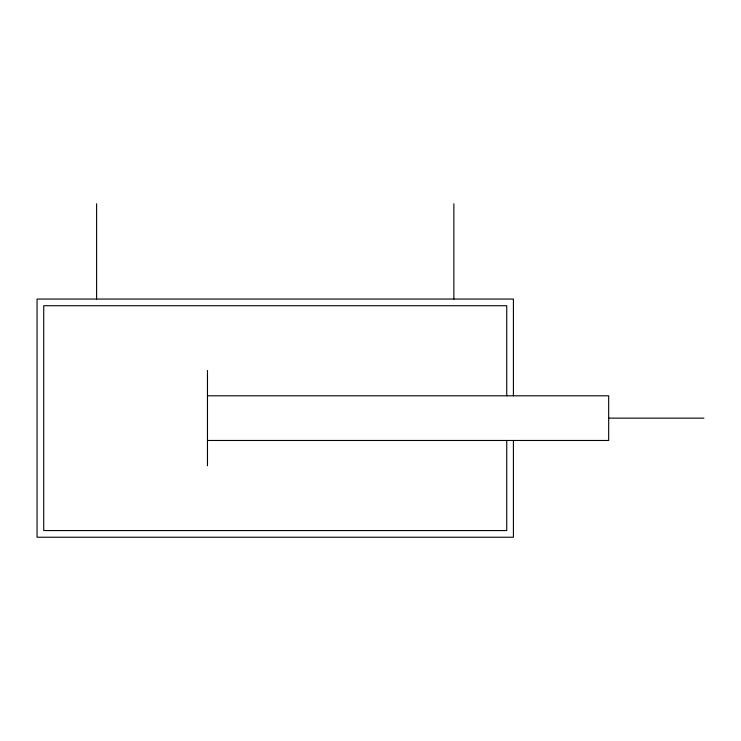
<?xml version="1.0" encoding="UTF-8"?>
<svg xmlns="http://www.w3.org/2000/svg" width="741" height="741" viewBox="0 0 741 741"><rect width="100%" height="100%" fill="white"/><g stroke="black" fill="none" stroke-linecap="round" stroke-linejoin="round"><path stroke-width="1.11" d="M207.471 395.805L608.676 395.805L608.676 440.469L207.471 440.469M608.676 418.137L703.95 418.137M513.411 395.805L513.411 299.049L37.05 299.049L37.05 537.225L513.411 537.225L513.411 440.469M506.742 395.805L506.742 305.718L43.719 305.718L43.719 530.556L506.742 530.556L506.742 440.469M453.863 203.775L453.863 299.049M207.471 370.5L207.471 465.774M96.599 203.775L96.599 299.049"/></g></svg>
